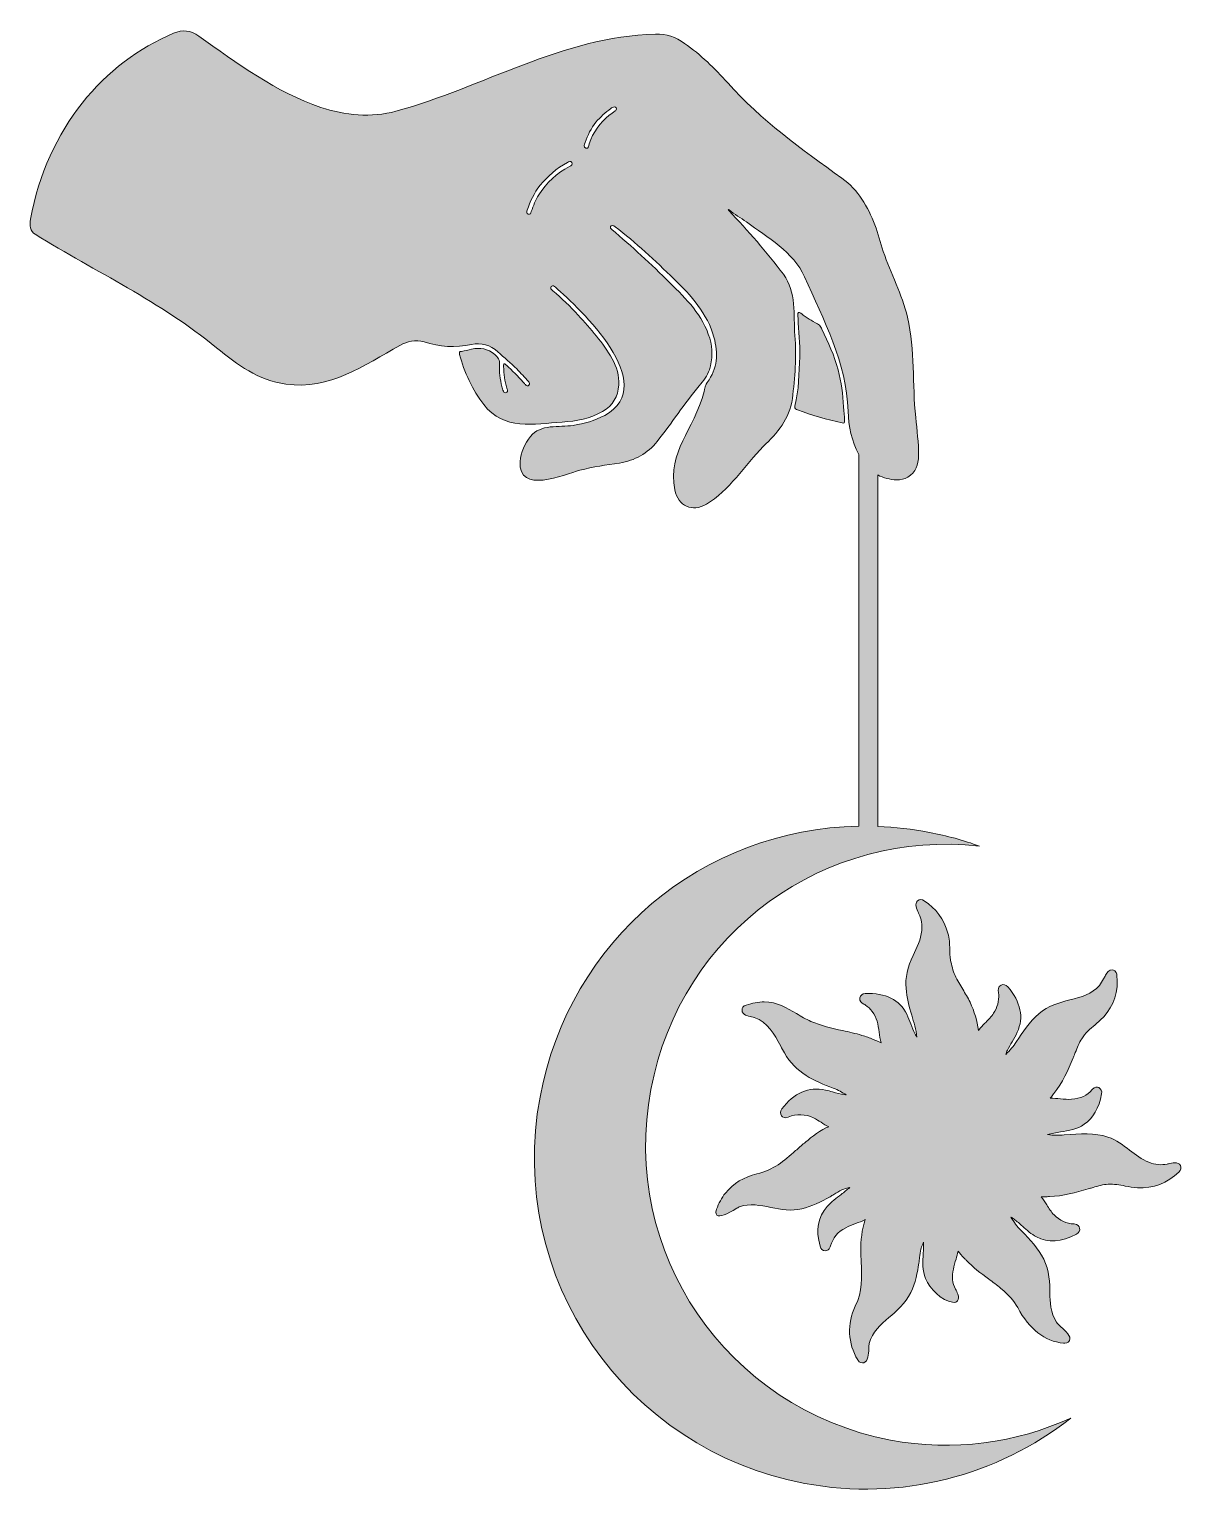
# Model space of a CAD drawing. Header units: inches. Extents: x 0.4 to 9.9, y -12 to 0.1.
import ezdxf

# ---------------------------------------------------------------- set-up
doc = ezdxf.new("R2010")
doc.units = ezdxf.units.IN
doc.header["$MEASUREMENT"] = 0
doc.layers.add('Layer 1', color=7, linetype='Continuous')

msp = doc.modelspace()

# ---------------------------------------------------------------- hatches: boundary and pattern name
at = {"layer": 'Layer 1', "true_color": 0xa16e58}
h = msp.add_hatch(color=35, dxfattribs=at)
h.dxf.hatch_style = 2
edge = h.paths.add_edge_path()
edge.add_spline(control_points=[(7.457, -11.491), (6.102, -11.228), (5.235, -9.943), (5.486, -8.606), (5.734, -7.292), (6.932, -6.463), (8.191, -6.603), (8.059, -6.555), (7.922, -6.517), (7.778, -6.49), (7.636, -6.462), (7.494, -6.446), (7.354, -6.441), (7.354, -6.441), (7.354, -3.548), (7.354, -3.548), (7.399, -3.573), (7.45, -3.587), (7.509, -3.588), (7.541, -3.589), (7.571, -3.583), (7.599, -3.567), (7.668, -3.527), (7.688, -3.462), (7.688, -3.389), (7.69, -3.284), (7.675, -3.18), (7.665, -3.075), (7.636, -2.799), (7.661, -2.524), (7.597, -2.251), (7.552, -2.059), (7.459, -1.893), (7.398, -1.708), (7.374, -1.636), (7.357, -1.562), (7.33, -1.491), (7.27, -1.341), (7.193, -1.203), (7.058, -1.106), (6.722, -0.865), (6.396, -0.631), (6.118, -0.322), (6.011, -0.202), (5.897, -0.09), (5.764, 0.003), (5.691, 0.054), (5.613, 0.083), (5.524, 0.08), (4.748, 0.056), (4.115, -0.356), (3.389, -0.555), (3.187, -0.61), (2.968, -0.589), (2.771, -0.523), (2.41, -0.403), (2.073, -0.155), (1.766, 0.064), (1.699, 0.112), (1.634, 0.118), (1.559, 0.087), (0.987, -0.153), (0.519, -0.697), (0.382, -1.443), (0.373, -1.491), (0.377, -1.542), (0.42, -1.568), (0.925, -1.879), (1.447, -2.121), (1.912, -2.501), (2.087, -2.643), (2.253, -2.769), (2.484, -2.801), (2.844, -2.851), (3.123, -2.646), (3.422, -2.482), (3.484, -2.449), (3.549, -2.432), (3.62, -2.454), (3.748, -2.494), (3.877, -2.503), (4.009, -2.475), (4.091, -2.457), (4.165, -2.477), (4.228, -2.535), (4.279, -2.582), (4.332, -2.628), (4.382, -2.676), (4.417, -2.71), (4.448, -2.746), (4.481, -2.782), (4.489, -2.79), (4.492, -2.8), (4.483, -2.809), (4.473, -2.819), (4.463, -2.814), (4.454, -2.805), (4.448, -2.799), (4.442, -2.792), (4.436, -2.785), (4.393, -2.736), (4.346, -2.689), (4.297, -2.646), (4.292, -2.641), (4.284, -2.633), (4.28, -2.634), (4.272, -2.637), (4.274, -2.648), (4.274, -2.656), (4.278, -2.716), (4.283, -2.777), (4.301, -2.835), (4.303, -2.84), (4.305, -2.844), (4.306, -2.849), (4.308, -2.859), (4.306, -2.868), (4.295, -2.871), (4.285, -2.874), (4.277, -2.87), (4.273, -2.86), (4.268, -2.847), (4.263, -2.834), (4.26, -2.82), (4.246, -2.761), (4.235, -2.7), (4.241, -2.64), (4.244, -2.601), (4.228, -2.58), (4.201, -2.557), (4.144, -2.51), (4.082, -2.496), (4.011, -2.514), (3.984, -2.521), (3.956, -2.527), (3.928, -2.531), (3.91, -2.533), (3.908, -2.54), (3.912, -2.556), (3.948, -2.7), (4.021, -2.851), (4.111, -2.969), (4.276, -3.183), (4.524, -3.129), (4.757, -3.113), (4.873, -3.105), (4.986, -3.085), (5.088, -3.026), (5.174, -2.977), (5.217, -2.902), (5.222, -2.806), (5.225, -2.731), (5.206, -2.659), (5.168, -2.593), (5.092, -2.46), (4.992, -2.345), (4.889, -2.233), (4.824, -2.161), (4.751, -2.096), (4.679, -2.032), (4.668, -2.023), (4.654, -2.011), (4.667, -1.996), (4.679, -1.983), (4.691, -1.995), (4.701, -2.004), (4.9, -2.178), (5.569, -2.803), (5.106, -3.058), (5.025, -3.102), (4.938, -3.126), (4.848, -3.14), (4.73, -3.158), (4.578, -3.127), (4.495, -3.232), (4.451, -3.288), (4.414, -3.366), (4.41, -3.438), (4.393, -3.711), (4.773, -3.546), (4.902, -3.51), (5.011, -3.479), (5.119, -3.468), (5.229, -3.45), (5.354, -3.429), (5.458, -3.373), (5.539, -3.272), (5.658, -3.123), (5.76, -2.96), (5.884, -2.814), (5.917, -2.775), (5.952, -2.733), (5.968, -2.682), (5.995, -2.596), (5.996, -2.509), (5.97, -2.423), (5.915, -2.235), (5.777, -2.1), (5.642, -1.966), (5.488, -1.814), (5.329, -1.668), (5.165, -1.528), (5.158, -1.521), (5.15, -1.513), (5.153, -1.504), (5.158, -1.49), (5.179, -1.496), (5.191, -1.505), (5.364, -1.635), (5.52, -1.785), (5.676, -1.935), (5.816, -2.069), (5.953, -2.224), (6.005, -2.415), (6.04, -2.546), (6.036, -2.674), (5.949, -2.787), (5.938, -2.801), (5.928, -2.845), (5.924, -2.861), (5.84, -3.187), (5.62, -3.352), (5.684, -3.671), (5.71, -3.805), (5.826, -3.857), (5.943, -3.789), (6.131, -3.681), (6.257, -3.466), (6.411, -3.315), (6.528, -3.2), (6.626, -3.091), (6.65, -2.92), (6.673, -2.747), (6.685, -2.574), (6.671, -2.4), (6.657, -2.23), (6.687, -2.043), (6.576, -1.897), (6.44, -1.716), (6.284, -1.536), (6.127, -1.373), (6.125, -1.37), (6.123, -1.367), (6.121, -1.363), (6.124, -1.365), (6.128, -1.365), (6.13, -1.367), (6.174, -1.405), (6.225, -1.432), (6.272, -1.466), (6.444, -1.594), (6.659, -1.711), (6.75, -1.917), (6.907, -2.273), (7.098, -2.624), (7.109, -3.024), (7.112, -3.15), (7.138, -3.268), (7.197, -3.379), (7.197, -3.379), (7.197, -6.439), (7.197, -6.439), (5.914, -6.46), (4.816, -7.374), (4.574, -8.668), (4.296, -10.156), (5.277, -11.571), (6.753, -11.847), (7.547, -11.997), (8.338, -11.783), (8.94, -11.31), (8.492, -11.514), (7.979, -11.588), (7.457, -11.491)], knot_values=[0, 0, 0, 0, 1, 1, 1, 2, 2, 2, 3, 3, 3, 4, 4, 4, 5, 5, 5, 6, 6, 6, 7, 7, 7, 8, 8, 8, 9, 9, 9, 10, 10, 10, 11, 11, 11, 12, 12, 12, 13, 13, 13, 14, 14, 14, 15, 15, 15, 16, 16, 16, 17, 17, 17, 18, 18, 18, 19, 19, 19, 20, 20, 20, 21, 21, 21, 22, 22, 22, 23, 23, 23, 24, 24, 24, 25, 25, 25, 26, 26, 26, 27, 27, 27, 28, 28, 28, 29, 29, 29, 30, 30, 30, 31, 31, 31, 32, 32, 32, 33, 33, 33, 34, 34, 34, 35, 35, 35, 36, 36, 36, 37, 37, 37, 38, 38, 38, 39, 39, 39, 40, 40, 40, 41, 41, 41, 42, 42, 42, 43, 43, 43, 44, 44, 44, 45, 45, 45, 46, 46, 46, 47, 47, 47, 48, 48, 48, 49, 49, 49, 50, 50, 50, 51, 51, 51, 52, 52, 52, 53, 53, 53, 54, 54, 54, 55, 55, 55, 56, 56, 56, 57, 57, 57, 58, 58, 58, 59, 59, 59, 60, 60, 60, 61, 61, 61, 62, 62, 62, 63, 63, 63, 64, 64, 64, 65, 65, 65, 66, 66, 66, 67, 67, 67, 68, 68, 68, 69, 69, 69, 70, 70, 70, 71, 71, 71, 72, 72, 72, 73, 73, 73, 74, 74, 74, 75, 75, 75, 76, 76, 76, 77, 77, 77, 78, 78, 78, 79, 79, 79, 80, 80, 80, 81, 81, 81, 82, 82, 82, 83, 83, 83, 84, 84, 84, 85, 85, 85, 86, 86, 86, 87, 87, 87, 88, 88, 88, 89, 89, 89, 90, 90, 90, 91, 91, 91, 91], degree=3, periodic=1)
edge = h.paths.add_edge_path()
edge.add_spline(control_points=[(4.817, -1.009), (4.712, -1.064), (4.629, -1.143), (4.564, -1.243), (4.537, -1.285), (4.52, -1.333), (4.502, -1.38), (4.498, -1.393), (4.495, -1.408), (4.477, -1.402), (4.46, -1.396), (4.464, -1.381), (4.469, -1.369), (4.493, -1.298), (4.524, -1.23), (4.575, -1.163), (4.638, -1.095), (4.707, -1.022), (4.8, -0.977), (4.812, -0.971), (4.825, -0.961), (4.835, -0.977), (4.845, -0.995), (4.83, -1.002), (4.817, -1.009)], knot_values=[0, 0, 0, 0, 1, 1, 1, 2, 2, 2, 3, 3, 3, 4, 4, 4, 5, 5, 5, 6, 6, 6, 7, 7, 7, 8, 8, 8, 8], degree=3, periodic=1)
edge = h.paths.add_edge_path()
edge.add_spline(control_points=[(5.191, -0.553), (5.175, -0.565), (5.159, -0.576), (5.144, -0.587), (5.066, -0.65), (5.01, -0.728), (4.979, -0.824), (4.975, -0.838), (4.976, -0.866), (4.951, -0.858), (4.927, -0.85), (4.941, -0.828), (4.946, -0.813), (4.963, -0.751), (4.997, -0.697), (5.034, -0.645), (5.071, -0.604), (5.11, -0.565), (5.156, -0.533), (5.161, -0.53), (5.166, -0.526), (5.171, -0.524), (5.182, -0.518), (5.193, -0.515), (5.2, -0.528), (5.207, -0.539), (5.199, -0.547), (5.191, -0.553)], knot_values=[0, 0, 0, 0, 1, 1, 1, 2, 2, 2, 3, 3, 3, 4, 4, 4, 5, 5, 5, 6, 6, 6, 7, 7, 7, 8, 8, 8, 9, 9, 9, 9], degree=3, periodic=1)
h = msp.add_hatch(color=35, dxfattribs=at)
h.dxf.hatch_style = 2
edge = h.paths.add_edge_path()
edge.add_spline(control_points=[(6.671, -2.981), (6.666, -3.004), (6.679, -3.008), (6.693, -3.013), (6.812, -3.057), (6.934, -3.093), (7.059, -3.12), (7.078, -3.125), (7.081, -3.118), (7.08, -3.101), (7.077, -3.064), (7.075, -3.026), (7.072, -2.989), (7.065, -2.886), (7.054, -2.784), (7.027, -2.684), (6.996, -2.567), (6.945, -2.458), (6.894, -2.349), (6.889, -2.337), (6.882, -2.324), (6.874, -2.316), (6.827, -2.288), (6.783, -2.263), (6.74, -2.233), (6.727, -2.224), (6.711, -2.206), (6.701, -2.212), (6.689, -2.219), (6.696, -2.242), (6.697, -2.258), (6.7, -2.364), (6.717, -2.469), (6.712, -2.575), (6.704, -2.711), (6.705, -2.848), (6.671, -2.981)], knot_values=[0, 0, 0, 0, 1, 1, 1, 2, 2, 2, 3, 3, 3, 4, 4, 4, 5, 5, 5, 6, 6, 6, 7, 7, 7, 8, 8, 8, 9, 9, 9, 10, 10, 10, 11, 11, 11, 12, 12, 12, 12], degree=3, periodic=1)
h = msp.add_hatch(color=35, dxfattribs=at)
h.dxf.hatch_style = 2
edge = h.paths.add_edge_path()
edge.add_spline(control_points=[(9.843, -9.231), (9.825, -9.198), (9.774, -9.209), (9.744, -9.217), (9.741, -9.217), (9.737, -9.218), (9.734, -9.219), (9.685, -9.229), (9.634, -9.225), (9.583, -9.205), (9.525, -9.182), (9.474, -9.143), (9.425, -9.105), (9.371, -9.063), (9.315, -9.02), (9.247, -8.997), (9.136, -8.961), (9.018, -8.968), (8.887, -8.98), (8.842, -8.984), (8.796, -8.983), (8.75, -8.976), (8.784, -8.967), (8.82, -8.961), (8.855, -8.955), (8.923, -8.944), (8.994, -8.933), (9.052, -8.892), (9.125, -8.842), (9.173, -8.758), (9.195, -8.642), (9.199, -8.619), (9.19, -8.6), (9.172, -8.59), (9.158, -8.584), (9.138, -8.581), (9.118, -8.605), (9.118, -8.605), (9.116, -8.607), (9.116, -8.607), (9.078, -8.654), (9.02, -8.681), (8.948, -8.686), (8.918, -8.688), (8.887, -8.685), (8.856, -8.682), (8.828, -8.679), (8.8, -8.677), (8.771, -8.678), (8.777, -8.671), (8.784, -8.661), (8.794, -8.649), (8.797, -8.644), (8.8, -8.64), (8.801, -8.638), (8.874, -8.551), (8.918, -8.446), (8.961, -8.344), (8.961, -8.344), (8.962, -8.34), (8.962, -8.34), (8.968, -8.327), (8.973, -8.314), (8.978, -8.301), (8.994, -8.262), (9.01, -8.222), (9.031, -8.188), (9.06, -8.142), (9.101, -8.107), (9.141, -8.073), (9.165, -8.052), (9.19, -8.031), (9.212, -8.007), (9.294, -7.92), (9.335, -7.793), (9.321, -7.665), (9.32, -7.656), (9.316, -7.628), (9.286, -7.622), (9.257, -7.616), (9.238, -7.646), (9.227, -7.665), (9.221, -7.675), (9.216, -7.685), (9.21, -7.695), (9.2, -7.714), (9.19, -7.732), (9.176, -7.749), (9.115, -7.82), (9.03, -7.845), (8.933, -7.868), (8.845, -7.89), (8.753, -7.918), (8.679, -7.982), (8.601, -8.049), (8.544, -8.136), (8.494, -8.212), (8.469, -8.25), (8.439, -8.285), (8.406, -8.317), (8.409, -8.305), (8.415, -8.294), (8.42, -8.282), (8.431, -8.258), (8.445, -8.235), (8.458, -8.213), (8.473, -8.188), (8.488, -8.162), (8.5, -8.134), (8.557, -8.013), (8.53, -7.887), (8.422, -7.76), (8.407, -7.743), (8.386, -7.738), (8.367, -7.747), (8.339, -7.76), (8.343, -7.787), (8.346, -7.808), (8.347, -7.812), (8.347, -7.817), (8.348, -7.822), (8.351, -7.877), (8.337, -7.931), (8.306, -7.978), (8.288, -8.006), (8.264, -8.03), (8.241, -8.053), (8.221, -8.074), (8.2, -8.095), (8.182, -8.119), (8.171, -8.042), (8.148, -7.964), (8.112, -7.887), (8.095, -7.851), (8.073, -7.815), (8.052, -7.781), (8.03, -7.745), (8.007, -7.707), (7.989, -7.667), (7.972, -7.627), (7.959, -7.583), (7.952, -7.54), (7.947, -7.51), (7.946, -7.479), (7.945, -7.449), (7.944, -7.407), (7.943, -7.362), (7.93, -7.318), (7.897, -7.205), (7.83, -7.113), (7.736, -7.054), (7.715, -7.04), (7.697, -7.04), (7.681, -7.053), (7.653, -7.077), (7.674, -7.123), (7.687, -7.151), (7.689, -7.154), (7.69, -7.157), (7.691, -7.159), (7.712, -7.205), (7.72, -7.25), (7.715, -7.297), (7.708, -7.37), (7.675, -7.441), (7.644, -7.502), (7.597, -7.596), (7.577, -7.69), (7.586, -7.773), (7.594, -7.848), (7.609, -7.923), (7.632, -7.995), (7.65, -8.052), (7.669, -8.111), (7.675, -8.176), (7.67, -8.168), (7.665, -8.159), (7.661, -8.15), (7.646, -8.123), (7.635, -8.094), (7.625, -8.066), (7.615, -8.042), (7.605, -8.014), (7.592, -7.987), (7.532, -7.867), (7.417, -7.81), (7.25, -7.816), (7.227, -7.817), (7.21, -7.83), (7.206, -7.85), (7.198, -7.88), (7.222, -7.894), (7.239, -7.904), (7.243, -7.906), (7.248, -7.908), (7.251, -7.911), (7.272, -7.925), (7.291, -7.943), (7.307, -7.963), (7.347, -8.013), (7.355, -8.072), (7.364, -8.134), (7.368, -8.162), (7.372, -8.192), (7.38, -8.221), (7.366, -8.213), (7.349, -8.206), (7.33, -8.199), (7.325, -8.197), (7.32, -8.195), (7.316, -8.193), (7.287, -8.181), (7.257, -8.17), (7.222, -8.16), (7.17, -8.144), (7.116, -8.132), (7.064, -8.121), (6.976, -8.101), (6.886, -8.081), (6.803, -8.045), (6.762, -8.027), (6.723, -8.004), (6.685, -7.981), (6.606, -7.934), (6.524, -7.885), (6.419, -7.885), (6.37, -7.885), (6.32, -7.894), (6.27, -7.911), (6.247, -7.919), (6.235, -7.933), (6.236, -7.954), (6.237, -7.992), (6.282, -8.001), (6.315, -8.008), (6.324, -8.01), (6.332, -8.011), (6.337, -8.013), (6.448, -8.05), (6.502, -8.151), (6.554, -8.248), (6.564, -8.268), (6.574, -8.287), (6.585, -8.305), (6.677, -8.468), (6.834, -8.538), (6.987, -8.595), (7.026, -8.609), (7.06, -8.629), (7.094, -8.65), (7.092, -8.65), (7.09, -8.649), (7.088, -8.649), (7.088, -8.649), (7.078, -8.648), (7.078, -8.648), (7.045, -8.643), (7.012, -8.634), (6.981, -8.626), (6.962, -8.62), (6.943, -8.615), (6.923, -8.61), (6.785, -8.58), (6.661, -8.633), (6.563, -8.766), (6.55, -8.784), (6.549, -8.806), (6.562, -8.822), (6.571, -8.834), (6.588, -8.846), (6.617, -8.833), (6.684, -8.804), (6.758, -8.807), (6.825, -8.84), (6.846, -8.85), (6.866, -8.863), (6.886, -8.875), (6.907, -8.889), (6.928, -8.902), (6.95, -8.913), (6.887, -8.931), (6.805, -9), (6.761, -9.037), (6.761, -9.037), (6.749, -9.046), (6.749, -9.046), (6.724, -9.067), (6.7, -9.088), (6.677, -9.109), (6.582, -9.192), (6.493, -9.27), (6.359, -9.301), (6.253, -9.324), (6.163, -9.379), (6.099, -9.459), (6.068, -9.498), (6.044, -9.542), (6.027, -9.591), (6.023, -9.6), (6.014, -9.627), (6.03, -9.64), (6.053, -9.659), (6.11, -9.632), (6.193, -9.583), (6.203, -9.577), (6.213, -9.571), (6.215, -9.57), (6.3, -9.542), (6.385, -9.559), (6.474, -9.576), (6.557, -9.593), (6.643, -9.609), (6.728, -9.587), (6.809, -9.565), (6.887, -9.532), (6.961, -9.488), (6.971, -9.482), (6.981, -9.476), (6.991, -9.47), (7.013, -9.456), (7.034, -9.442), (7.057, -9.432), (7.066, -9.427), (7.082, -9.423), (7.099, -9.418), (7.106, -9.416), (7.114, -9.414), (7.122, -9.412), (7.1, -9.432), (7.076, -9.45), (7.052, -9.469), (7.012, -9.499), (6.971, -9.531), (6.937, -9.569), (6.861, -9.654), (6.841, -9.76), (6.878, -9.896), (6.884, -9.918), (6.9, -9.932), (6.922, -9.932), (6.936, -9.932), (6.954, -9.926), (6.962, -9.9), (6.962, -9.9), (6.964, -9.893), (6.964, -9.893), (6.982, -9.829), (7.024, -9.778), (7.089, -9.743), (7.115, -9.729), (7.143, -9.718), (7.171, -9.708), (7.197, -9.699), (7.224, -9.689), (7.249, -9.676), (7.223, -9.758), (7.211, -9.846), (7.213, -9.937), (7.214, -9.966), (7.215, -9.995), (7.216, -10.023), (7.223, -10.153), (7.228, -10.265), (7.168, -10.389), (7.098, -10.532), (7.106, -10.697), (7.188, -10.83), (7.193, -10.837), (7.204, -10.856), (7.227, -10.856), (7.231, -10.856), (7.234, -10.855), (7.238, -10.854), (7.275, -10.844), (7.277, -10.785), (7.279, -10.737), (7.28, -10.72), (7.28, -10.704), (7.283, -10.695), (7.306, -10.603), (7.377, -10.537), (7.444, -10.483), (7.505, -10.434), (7.581, -10.366), (7.625, -10.276), (7.663, -10.197), (7.68, -10.11), (7.691, -10.035), (7.694, -10.019), (7.696, -10.004), (7.697, -9.988), (7.7, -9.965), (7.703, -9.942), (7.707, -9.92), (7.709, -9.909), (7.716, -9.894), (7.723, -9.878), (7.726, -9.873), (7.728, -9.867), (7.73, -9.862), (7.731, -9.892), (7.729, -9.922), (7.727, -9.952), (7.723, -10.023), (7.719, -10.095), (7.746, -10.162), (7.779, -10.244), (7.879, -10.344), (7.969, -10.357), (7.991, -10.361), (8.003, -10.353), (8.009, -10.345), (8.019, -10.333), (8.02, -10.312), (8.012, -10.289), (8.006, -10.274), (7.999, -10.261), (7.993, -10.248), (7.98, -10.223), (7.969, -10.2), (7.967, -10.169), (7.965, -10.113), (7.981, -10.056), (7.997, -10.002), (8.003, -9.98), (8.009, -9.959), (8.014, -9.937), (8.026, -9.954), (8.044, -9.974), (8.064, -9.993), (8.071, -10), (8.076, -10.005), (8.08, -10.009), (8.135, -10.07), (8.201, -10.118), (8.265, -10.165), (8.299, -10.189), (8.334, -10.215), (8.366, -10.242), (8.43, -10.295), (8.473, -10.344), (8.504, -10.401), (8.603, -10.582), (8.723, -10.675), (8.882, -10.694), (8.884, -10.694), (8.888, -10.694), (8.892, -10.694), (8.915, -10.694), (8.926, -10.681), (8.931, -10.67), (8.946, -10.637), (8.9, -10.595), (8.86, -10.558), (8.844, -10.543), (8.829, -10.529), (8.823, -10.52), (8.774, -10.444), (8.769, -10.349), (8.769, -10.284), (8.77, -10.201), (8.764, -10.094), (8.718, -10.002), (8.674, -9.914), (8.604, -9.841), (8.536, -9.77), (8.536, -9.77), (8.532, -9.766), (8.532, -9.766), (8.5, -9.733), (8.472, -9.696), (8.448, -9.655), (8.457, -9.661), (8.465, -9.667), (8.474, -9.673), (8.498, -9.691), (8.522, -9.711), (8.544, -9.731), (8.58, -9.763), (8.616, -9.796), (8.659, -9.819), (8.752, -9.869), (8.866, -9.861), (8.988, -9.796), (9.009, -9.785), (9.018, -9.766), (9.014, -9.746), (9.011, -9.731), (9, -9.714), (8.969, -9.712), (8.969, -9.712), (8.967, -9.712), (8.967, -9.712), (8.907, -9.71), (8.849, -9.684), (8.803, -9.637), (8.779, -9.613), (8.761, -9.584), (8.743, -9.555), (8.729, -9.534), (8.715, -9.511), (8.698, -9.49), (8.713, -9.491), (8.73, -9.489), (8.746, -9.488), (8.754, -9.487), (8.761, -9.486), (8.767, -9.486), (8.876, -9.484), (8.982, -9.453), (9.084, -9.424), (9.084, -9.424), (9.095, -9.42), (9.095, -9.42), (9.105, -9.418), (9.115, -9.415), (9.125, -9.412), (9.165, -9.399), (9.207, -9.387), (9.249, -9.385), (9.296, -9.383), (9.343, -9.391), (9.388, -9.4), (9.421, -9.406), (9.456, -9.412), (9.49, -9.414), (9.615, -9.422), (9.739, -9.375), (9.83, -9.285), (9.848, -9.268), (9.852, -9.249), (9.843, -9.231)], knot_values=[0, 0, 0, 0, 1, 1, 1, 2, 2, 2, 3, 3, 3, 4, 4, 4, 5, 5, 5, 6, 6, 6, 7, 7, 7, 8, 8, 8, 9, 9, 9, 10, 10, 10, 11, 11, 11, 12, 12, 12, 13, 13, 13, 14, 14, 14, 15, 15, 15, 16, 16, 16, 17, 17, 17, 18, 18, 18, 19, 19, 19, 20, 20, 20, 21, 21, 21, 22, 22, 22, 23, 23, 23, 24, 24, 24, 25, 25, 25, 26, 26, 26, 27, 27, 27, 28, 28, 28, 29, 29, 29, 30, 30, 30, 31, 31, 31, 32, 32, 32, 33, 33, 33, 34, 34, 34, 35, 35, 35, 36, 36, 36, 37, 37, 37, 38, 38, 38, 39, 39, 39, 40, 40, 40, 41, 41, 41, 42, 42, 42, 43, 43, 43, 44, 44, 44, 45, 45, 45, 46, 46, 46, 47, 47, 47, 48, 48, 48, 49, 49, 49, 50, 50, 50, 51, 51, 51, 52, 52, 52, 53, 53, 53, 54, 54, 54, 55, 55, 55, 56, 56, 56, 57, 57, 57, 58, 58, 58, 59, 59, 59, 60, 60, 60, 61, 61, 61, 62, 62, 62, 63, 63, 63, 64, 64, 64, 65, 65, 65, 66, 66, 66, 67, 67, 67, 68, 68, 68, 69, 69, 69, 70, 70, 70, 71, 71, 71, 72, 72, 72, 73, 73, 73, 74, 74, 74, 75, 75, 75, 76, 76, 76, 77, 77, 77, 78, 78, 78, 79, 79, 79, 80, 80, 80, 81, 81, 81, 82, 82, 82, 83, 83, 83, 84, 84, 84, 85, 85, 85, 86, 86, 86, 87, 87, 87, 88, 88, 88, 89, 89, 89, 90, 90, 90, 91, 91, 91, 92, 92, 92, 93, 93, 93, 94, 94, 94, 95, 95, 95, 96, 96, 96, 97, 97, 97, 98, 98, 98, 99, 99, 99, 100, 100, 100, 101, 101, 101, 102, 102, 102, 103, 103, 103, 104, 104, 104, 105, 105, 105, 106, 106, 106, 107, 107, 107, 108, 108, 108, 109, 109, 109, 110, 110, 110, 111, 111, 111, 112, 112, 112, 113, 113, 113, 114, 114, 114, 115, 115, 115, 116, 116, 116, 117, 117, 117, 118, 118, 118, 119, 119, 119, 120, 120, 120, 121, 121, 121, 122, 122, 122, 123, 123, 123, 124, 124, 124, 125, 125, 125, 126, 126, 126, 127, 127, 127, 128, 128, 128, 129, 129, 129, 130, 130, 130, 131, 131, 131, 132, 132, 132, 133, 133, 133, 134, 134, 134, 135, 135, 135, 136, 136, 136, 137, 137, 137, 138, 138, 138, 139, 139, 139, 140, 140, 140, 141, 141, 141, 142, 142, 142, 143, 143, 143, 144, 144, 144, 145, 145, 145, 146, 146, 146, 147, 147, 147, 148, 148, 148, 149, 149, 149, 150, 150, 150, 151, 151, 151, 152, 152, 152, 153, 153, 153, 154, 154, 154, 155, 155, 155, 156, 156, 156, 157, 157, 157, 158, 158, 158, 159, 159, 159, 160, 160, 160, 161, 161, 161, 162, 162, 162, 163, 163, 163, 164, 164, 164, 165, 165, 165, 166, 166, 166, 167, 167, 167, 168, 168, 168, 169, 169, 169, 170, 170, 170, 171, 171, 171, 172, 172, 172, 173, 173, 173, 174, 174, 174, 175, 175, 175, 176, 176, 176, 177, 177, 177, 177], degree=3, periodic=1)

# ---------------------------------------------------------------- linework, layer by layer
at = {"layer": 'Layer 1', "lineweight": 0}
for points, knots in [([(7.457, -11.491), (6.102, -11.228), (5.235, -9.943), (5.486, -8.606), (5.734, -7.292), (6.932, -6.463), (8.191, -6.603), (8.059, -6.555), (7.922, -6.517), (7.778, -6.49), (7.636, -6.462), (7.494, -6.446), (7.354, -6.441), (7.354, -6.441), (7.354, -3.548), (7.354, -3.548), (7.399, -3.573), (7.45, -3.587), (7.509, -3.588), (7.541, -3.589), (7.571, -3.583), (7.599, -3.567), (7.668, -3.527), (7.688, -3.462), (7.688, -3.389), (7.69, -3.284), (7.675, -3.18), (7.665, -3.075), (7.636, -2.799), (7.661, -2.524), (7.597, -2.251), (7.552, -2.059), (7.459, -1.893), (7.398, -1.708), (7.374, -1.636), (7.357, -1.562), (7.33, -1.491), (7.27, -1.341), (7.193, -1.203), (7.058, -1.106), (6.722, -0.865), (6.396, -0.631), (6.118, -0.322), (6.011, -0.202), (5.897, -0.09), (5.764, 0.003), (5.691, 0.054), (5.613, 0.083), (5.524, 0.08), (4.748, 0.056), (4.115, -0.356), (3.389, -0.555), (3.187, -0.61), (2.968, -0.589), (2.771, -0.523), (2.41, -0.403), (2.073, -0.155), (1.766, 0.064), (1.699, 0.112), (1.634, 0.118), (1.559, 0.087), (0.987, -0.153), (0.519, -0.697), (0.382, -1.443), (0.373, -1.491), (0.377, -1.542), (0.42, -1.568), (0.925, -1.879), (1.447, -2.121), (1.912, -2.501), (2.087, -2.643), (2.253, -2.769), (2.484, -2.801), (2.844, -2.851), (3.123, -2.646), (3.422, -2.482), (3.484, -2.449), (3.549, -2.432), (3.62, -2.454), (3.748, -2.494), (3.877, -2.503), (4.009, -2.475), (4.091, -2.457), (4.165, -2.477), (4.228, -2.535), (4.279, -2.582), (4.332, -2.628), (4.382, -2.676), (4.417, -2.71), (4.448, -2.746), (4.481, -2.782), (4.489, -2.79), (4.492, -2.8), (4.483, -2.809), (4.473, -2.819), (4.463, -2.814), (4.454, -2.805), (4.448, -2.799), (4.442, -2.792), (4.436, -2.785), (4.393, -2.736), (4.346, -2.689), (4.297, -2.646), (4.292, -2.641), (4.284, -2.633), (4.28, -2.634), (4.272, -2.637), (4.274, -2.648), (4.274, -2.656), (4.278, -2.716), (4.283, -2.777), (4.301, -2.835), (4.303, -2.84), (4.305, -2.844), (4.306, -2.849), (4.308, -2.859), (4.306, -2.868), (4.295, -2.871), (4.285, -2.874), (4.277, -2.87), (4.273, -2.86), (4.268, -2.847), (4.263, -2.834), (4.26, -2.82), (4.246, -2.761), (4.235, -2.7), (4.241, -2.64), (4.244, -2.601), (4.228, -2.58), (4.201, -2.557), (4.144, -2.51), (4.082, -2.496), (4.011, -2.514), (3.984, -2.521), (3.956, -2.527), (3.928, -2.531), (3.91, -2.533), (3.908, -2.54), (3.912, -2.556), (3.948, -2.7), (4.021, -2.851), (4.111, -2.969), (4.276, -3.183), (4.524, -3.129), (4.757, -3.113), (4.873, -3.105), (4.986, -3.085), (5.088, -3.026), (5.174, -2.977), (5.217, -2.902), (5.222, -2.806), (5.225, -2.731), (5.206, -2.659), (5.168, -2.593), (5.092, -2.46), (4.992, -2.345), (4.889, -2.233), (4.824, -2.161), (4.751, -2.096), (4.679, -2.032), (4.668, -2.023), (4.654, -2.011), (4.667, -1.996), (4.679, -1.983), (4.691, -1.995), (4.701, -2.004), (4.9, -2.178), (5.569, -2.803), (5.106, -3.058), (5.025, -3.102), (4.938, -3.126), (4.848, -3.14), (4.73, -3.158), (4.578, -3.127), (4.495, -3.232), (4.451, -3.288), (4.414, -3.366), (4.41, -3.438), (4.393, -3.711), (4.773, -3.546), (4.902, -3.51), (5.011, -3.479), (5.119, -3.468), (5.229, -3.45), (5.354, -3.429), (5.458, -3.373), (5.539, -3.272), (5.658, -3.123), (5.76, -2.96), (5.884, -2.814), (5.917, -2.775), (5.952, -2.733), (5.968, -2.682), (5.995, -2.596), (5.996, -2.509), (5.97, -2.423), (5.915, -2.235), (5.777, -2.1), (5.642, -1.966), (5.488, -1.814), (5.329, -1.668), (5.165, -1.528), (5.158, -1.521), (5.15, -1.513), (5.153, -1.504), (5.158, -1.49), (5.179, -1.496), (5.191, -1.505), (5.364, -1.635), (5.52, -1.785), (5.676, -1.935), (5.816, -2.069), (5.953, -2.224), (6.005, -2.415), (6.04, -2.546), (6.036, -2.674), (5.949, -2.787), (5.938, -2.801), (5.928, -2.845), (5.924, -2.861), (5.84, -3.187), (5.62, -3.352), (5.684, -3.671), (5.71, -3.805), (5.826, -3.857), (5.943, -3.789), (6.131, -3.681), (6.257, -3.466), (6.411, -3.315), (6.528, -3.2), (6.626, -3.091), (6.65, -2.92), (6.673, -2.747), (6.685, -2.574), (6.671, -2.4), (6.657, -2.23), (6.687, -2.043), (6.576, -1.897), (6.44, -1.716), (6.284, -1.536), (6.127, -1.373), (6.125, -1.37), (6.123, -1.367), (6.121, -1.363), (6.124, -1.365), (6.128, -1.365), (6.13, -1.367), (6.174, -1.405), (6.225, -1.432), (6.272, -1.466), (6.444, -1.594), (6.659, -1.711), (6.75, -1.917), (6.907, -2.273), (7.098, -2.624), (7.109, -3.024), (7.112, -3.15), (7.138, -3.268), (7.197, -3.379), (7.197, -3.379), (7.197, -6.439), (7.197, -6.439), (5.914, -6.46), (4.816, -7.374), (4.574, -8.668), (4.296, -10.156), (5.277, -11.571), (6.753, -11.847), (7.547, -11.997), (8.338, -11.783), (8.94, -11.31), (8.492, -11.514), (7.979, -11.588), (7.457, -11.491)], [0, 0, 0, 0, 1, 1, 1, 2, 2, 2, 3, 3, 3, 4, 4, 4, 5, 5, 5, 6, 6, 6, 7, 7, 7, 8, 8, 8, 9, 9, 9, 10, 10, 10, 11, 11, 11, 12, 12, 12, 13, 13, 13, 14, 14, 14, 15, 15, 15, 16, 16, 16, 17, 17, 17, 18, 18, 18, 19, 19, 19, 20, 20, 20, 21, 21, 21, 22, 22, 22, 23, 23, 23, 24, 24, 24, 25, 25, 25, 26, 26, 26, 27, 27, 27, 28, 28, 28, 29, 29, 29, 30, 30, 30, 31, 31, 31, 32, 32, 32, 33, 33, 33, 34, 34, 34, 35, 35, 35, 36, 36, 36, 37, 37, 37, 38, 38, 38, 39, 39, 39, 40, 40, 40, 41, 41, 41, 42, 42, 42, 43, 43, 43, 44, 44, 44, 45, 45, 45, 46, 46, 46, 47, 47, 47, 48, 48, 48, 49, 49, 49, 50, 50, 50, 51, 51, 51, 52, 52, 52, 53, 53, 53, 54, 54, 54, 55, 55, 55, 56, 56, 56, 57, 57, 57, 58, 58, 58, 59, 59, 59, 60, 60, 60, 61, 61, 61, 62, 62, 62, 63, 63, 63, 64, 64, 64, 65, 65, 65, 66, 66, 66, 67, 67, 67, 68, 68, 68, 69, 69, 69, 70, 70, 70, 71, 71, 71, 72, 72, 72, 73, 73, 73, 74, 74, 74, 75, 75, 75, 76, 76, 76, 77, 77, 77, 78, 78, 78, 79, 79, 79, 80, 80, 80, 81, 81, 81, 82, 82, 82, 83, 83, 83, 84, 84, 84, 85, 85, 85, 86, 86, 86, 87, 87, 87, 88, 88, 88, 89, 89, 89, 90, 90, 90, 91, 91, 91, 91]), ([(5.191, -0.553), (5.175, -0.565), (5.159, -0.576), (5.144, -0.587), (5.066, -0.65), (5.01, -0.728), (4.979, -0.824), (4.975, -0.838), (4.976, -0.866), (4.951, -0.858), (4.927, -0.85), (4.941, -0.828), (4.946, -0.813), (4.963, -0.751), (4.997, -0.697), (5.034, -0.645), (5.071, -0.604), (5.11, -0.565), (5.156, -0.533), (5.161, -0.53), (5.166, -0.526), (5.171, -0.524), (5.182, -0.518), (5.193, -0.515), (5.2, -0.528), (5.207, -0.539), (5.199, -0.547), (5.191, -0.553)], [0, 0, 0, 0, 1, 1, 1, 2, 2, 2, 3, 3, 3, 4, 4, 4, 5, 5, 5, 6, 6, 6, 7, 7, 7, 8, 8, 8, 9, 9, 9, 9]), ([(4.817, -1.009), (4.712, -1.064), (4.629, -1.143), (4.564, -1.243), (4.537, -1.285), (4.52, -1.333), (4.502, -1.38), (4.498, -1.393), (4.495, -1.408), (4.477, -1.402), (4.46, -1.396), (4.464, -1.381), (4.469, -1.369), (4.493, -1.298), (4.524, -1.23), (4.575, -1.163), (4.638, -1.095), (4.707, -1.022), (4.8, -0.977), (4.812, -0.971), (4.825, -0.961), (4.835, -0.977), (4.845, -0.995), (4.83, -1.002), (4.817, -1.009)], [0, 0, 0, 0, 1, 1, 1, 2, 2, 2, 3, 3, 3, 4, 4, 4, 5, 5, 5, 6, 6, 6, 7, 7, 7, 8, 8, 8, 8]), ([(6.671, -2.981), (6.666, -3.004), (6.679, -3.008), (6.693, -3.013), (6.812, -3.057), (6.934, -3.093), (7.059, -3.12), (7.078, -3.125), (7.081, -3.118), (7.08, -3.101), (7.077, -3.064), (7.075, -3.026), (7.072, -2.989), (7.065, -2.886), (7.054, -2.784), (7.027, -2.684), (6.996, -2.567), (6.945, -2.458), (6.894, -2.349), (6.889, -2.337), (6.882, -2.324), (6.874, -2.316), (6.827, -2.288), (6.783, -2.263), (6.74, -2.233), (6.727, -2.224), (6.711, -2.206), (6.701, -2.212), (6.689, -2.219), (6.696, -2.242), (6.697, -2.258), (6.7, -2.364), (6.717, -2.469), (6.712, -2.575), (6.704, -2.711), (6.705, -2.848), (6.671, -2.981)], [0, 0, 0, 0, 1, 1, 1, 2, 2, 2, 3, 3, 3, 4, 4, 4, 5, 5, 5, 6, 6, 6, 7, 7, 7, 8, 8, 8, 9, 9, 9, 10, 10, 10, 11, 11, 11, 12, 12, 12, 12]), ([(9.843, -9.231), (9.825, -9.198), (9.774, -9.209), (9.744, -9.217), (9.741, -9.217), (9.737, -9.218), (9.734, -9.219), (9.685, -9.229), (9.634, -9.225), (9.583, -9.205), (9.525, -9.182), (9.474, -9.143), (9.425, -9.105), (9.371, -9.063), (9.315, -9.02), (9.247, -8.997), (9.136, -8.961), (9.018, -8.968), (8.887, -8.98), (8.842, -8.984), (8.796, -8.983), (8.75, -8.976), (8.784, -8.967), (8.82, -8.961), (8.855, -8.955), (8.923, -8.944), (8.994, -8.933), (9.052, -8.892), (9.125, -8.842), (9.173, -8.758), (9.195, -8.642), (9.199, -8.619), (9.19, -8.6), (9.172, -8.59), (9.158, -8.584), (9.138, -8.581), (9.118, -8.605), (9.118, -8.605), (9.116, -8.607), (9.116, -8.607), (9.078, -8.654), (9.02, -8.681), (8.948, -8.686), (8.918, -8.688), (8.887, -8.685), (8.856, -8.682), (8.828, -8.679), (8.8, -8.677), (8.771, -8.678), (8.777, -8.671), (8.784, -8.661), (8.794, -8.649), (8.797, -8.644), (8.8, -8.64), (8.801, -8.638), (8.874, -8.551), (8.918, -8.446), (8.961, -8.344), (8.961, -8.344), (8.962, -8.34), (8.962, -8.34), (8.968, -8.327), (8.973, -8.314), (8.978, -8.301), (8.994, -8.262), (9.01, -8.222), (9.031, -8.188), (9.06, -8.142), (9.101, -8.107), (9.141, -8.073), (9.165, -8.052), (9.19, -8.031), (9.212, -8.007), (9.294, -7.92), (9.335, -7.793), (9.321, -7.665), (9.32, -7.656), (9.316, -7.628), (9.286, -7.622), (9.257, -7.616), (9.238, -7.646), (9.227, -7.665), (9.221, -7.675), (9.216, -7.685), (9.21, -7.695), (9.2, -7.714), (9.19, -7.732), (9.176, -7.749), (9.115, -7.82), (9.03, -7.845), (8.933, -7.868), (8.845, -7.89), (8.753, -7.918), (8.679, -7.982), (8.601, -8.049), (8.544, -8.136), (8.494, -8.212), (8.469, -8.25), (8.439, -8.285), (8.406, -8.317), (8.409, -8.305), (8.415, -8.294), (8.42, -8.282), (8.431, -8.258), (8.445, -8.235), (8.458, -8.213), (8.473, -8.188), (8.488, -8.162), (8.5, -8.134), (8.557, -8.013), (8.53, -7.887), (8.422, -7.76), (8.407, -7.743), (8.386, -7.738), (8.367, -7.747), (8.339, -7.76), (8.343, -7.787), (8.346, -7.808), (8.347, -7.812), (8.347, -7.817), (8.348, -7.822), (8.351, -7.877), (8.337, -7.931), (8.306, -7.978), (8.288, -8.006), (8.264, -8.03), (8.241, -8.053), (8.221, -8.074), (8.2, -8.095), (8.182, -8.119), (8.171, -8.042), (8.148, -7.964), (8.112, -7.887), (8.095, -7.851), (8.073, -7.815), (8.052, -7.781), (8.03, -7.745), (8.007, -7.707), (7.989, -7.667), (7.972, -7.627), (7.959, -7.583), (7.952, -7.54), (7.947, -7.51), (7.946, -7.479), (7.945, -7.449), (7.944, -7.407), (7.943, -7.362), (7.93, -7.318), (7.897, -7.205), (7.83, -7.113), (7.736, -7.054), (7.715, -7.04), (7.697, -7.04), (7.681, -7.053), (7.653, -7.077), (7.674, -7.123), (7.687, -7.151), (7.689, -7.154), (7.69, -7.157), (7.691, -7.159), (7.712, -7.205), (7.72, -7.25), (7.715, -7.297), (7.708, -7.37), (7.675, -7.441), (7.644, -7.502), (7.597, -7.596), (7.577, -7.69), (7.586, -7.773), (7.594, -7.848), (7.609, -7.923), (7.632, -7.995), (7.65, -8.052), (7.669, -8.111), (7.675, -8.176), (7.67, -8.168), (7.665, -8.159), (7.661, -8.15), (7.646, -8.123), (7.635, -8.094), (7.625, -8.066), (7.615, -8.042), (7.605, -8.014), (7.592, -7.987), (7.532, -7.867), (7.417, -7.81), (7.25, -7.816), (7.227, -7.817), (7.21, -7.83), (7.206, -7.85), (7.198, -7.88), (7.222, -7.894), (7.239, -7.904), (7.243, -7.906), (7.248, -7.908), (7.251, -7.911), (7.272, -7.925), (7.291, -7.943), (7.307, -7.963), (7.347, -8.013), (7.355, -8.072), (7.364, -8.134), (7.368, -8.162), (7.372, -8.192), (7.38, -8.221), (7.366, -8.213), (7.349, -8.206), (7.33, -8.199), (7.325, -8.197), (7.32, -8.195), (7.316, -8.193), (7.287, -8.181), (7.257, -8.17), (7.222, -8.16), (7.17, -8.144), (7.116, -8.132), (7.064, -8.121), (6.976, -8.101), (6.886, -8.081), (6.803, -8.045), (6.762, -8.027), (6.723, -8.004), (6.685, -7.981), (6.606, -7.934), (6.524, -7.885), (6.419, -7.885), (6.37, -7.885), (6.32, -7.894), (6.27, -7.911), (6.247, -7.919), (6.235, -7.933), (6.236, -7.954), (6.237, -7.992), (6.282, -8.001), (6.315, -8.008), (6.324, -8.01), (6.332, -8.011), (6.337, -8.013), (6.448, -8.05), (6.502, -8.151), (6.554, -8.248), (6.564, -8.268), (6.574, -8.287), (6.585, -8.305), (6.677, -8.468), (6.834, -8.538), (6.987, -8.595), (7.026, -8.609), (7.06, -8.629), (7.094, -8.65), (7.092, -8.65), (7.09, -8.649), (7.088, -8.649), (7.088, -8.649), (7.078, -8.648), (7.078, -8.648), (7.045, -8.643), (7.012, -8.634), (6.981, -8.626), (6.962, -8.62), (6.943, -8.615), (6.923, -8.61), (6.785, -8.58), (6.661, -8.633), (6.563, -8.766), (6.55, -8.784), (6.549, -8.806), (6.562, -8.822), (6.571, -8.834), (6.588, -8.846), (6.617, -8.833), (6.684, -8.804), (6.758, -8.807), (6.825, -8.84), (6.846, -8.85), (6.866, -8.863), (6.886, -8.875), (6.907, -8.889), (6.928, -8.902), (6.95, -8.913), (6.887, -8.931), (6.805, -9), (6.761, -9.037), (6.761, -9.037), (6.749, -9.046), (6.749, -9.046), (6.724, -9.067), (6.7, -9.088), (6.677, -9.109), (6.582, -9.192), (6.493, -9.27), (6.359, -9.301), (6.253, -9.324), (6.163, -9.379), (6.099, -9.459), (6.068, -9.498), (6.044, -9.542), (6.027, -9.591), (6.023, -9.6), (6.014, -9.627), (6.03, -9.64), (6.053, -9.659), (6.11, -9.632), (6.193, -9.583), (6.203, -9.577), (6.213, -9.571), (6.215, -9.57), (6.3, -9.542), (6.385, -9.559), (6.474, -9.576), (6.557, -9.593), (6.643, -9.609), (6.728, -9.587), (6.809, -9.565), (6.887, -9.532), (6.961, -9.488), (6.971, -9.482), (6.981, -9.476), (6.991, -9.47), (7.013, -9.456), (7.034, -9.442), (7.057, -9.432), (7.066, -9.427), (7.082, -9.423), (7.099, -9.418), (7.106, -9.416), (7.114, -9.414), (7.122, -9.412), (7.1, -9.432), (7.076, -9.45), (7.052, -9.469), (7.012, -9.499), (6.971, -9.531), (6.937, -9.569), (6.861, -9.654), (6.841, -9.76), (6.878, -9.896), (6.884, -9.918), (6.9, -9.932), (6.922, -9.932), (6.936, -9.932), (6.954, -9.926), (6.962, -9.9), (6.962, -9.9), (6.964, -9.893), (6.964, -9.893), (6.982, -9.829), (7.024, -9.778), (7.089, -9.743), (7.115, -9.729), (7.143, -9.718), (7.171, -9.708), (7.197, -9.699), (7.224, -9.689), (7.249, -9.676), (7.223, -9.758), (7.211, -9.846), (7.213, -9.937), (7.214, -9.966), (7.215, -9.995), (7.216, -10.023), (7.223, -10.153), (7.228, -10.265), (7.168, -10.389), (7.098, -10.532), (7.106, -10.697), (7.188, -10.83), (7.193, -10.837), (7.204, -10.856), (7.227, -10.856), (7.231, -10.856), (7.234, -10.855), (7.238, -10.854), (7.275, -10.844), (7.277, -10.785), (7.279, -10.737), (7.28, -10.72), (7.28, -10.704), (7.283, -10.695), (7.306, -10.603), (7.377, -10.537), (7.444, -10.483), (7.505, -10.434), (7.581, -10.366), (7.625, -10.276), (7.663, -10.197), (7.68, -10.11), (7.691, -10.035), (7.694, -10.019), (7.696, -10.004), (7.697, -9.988), (7.7, -9.965), (7.703, -9.942), (7.707, -9.92), (7.709, -9.909), (7.716, -9.894), (7.723, -9.878), (7.726, -9.873), (7.728, -9.867), (7.73, -9.862), (7.731, -9.892), (7.729, -9.922), (7.727, -9.952), (7.723, -10.023), (7.719, -10.095), (7.746, -10.162), (7.779, -10.244), (7.879, -10.344), (7.969, -10.357), (7.991, -10.361), (8.003, -10.353), (8.009, -10.345), (8.019, -10.333), (8.02, -10.312), (8.012, -10.289), (8.006, -10.274), (7.999, -10.261), (7.993, -10.248), (7.98, -10.223), (7.969, -10.2), (7.967, -10.169), (7.965, -10.113), (7.981, -10.056), (7.997, -10.002), (8.003, -9.98), (8.009, -9.959), (8.014, -9.937), (8.026, -9.954), (8.044, -9.974), (8.064, -9.993), (8.071, -10), (8.076, -10.005), (8.08, -10.009), (8.135, -10.07), (8.201, -10.118), (8.265, -10.165), (8.299, -10.189), (8.334, -10.215), (8.366, -10.242), (8.43, -10.295), (8.473, -10.344), (8.504, -10.401), (8.603, -10.582), (8.723, -10.675), (8.882, -10.694), (8.884, -10.694), (8.888, -10.694), (8.892, -10.694), (8.915, -10.694), (8.926, -10.681), (8.931, -10.67), (8.946, -10.637), (8.9, -10.595), (8.86, -10.558), (8.844, -10.543), (8.829, -10.529), (8.823, -10.52), (8.774, -10.444), (8.769, -10.349), (8.769, -10.284), (8.77, -10.201), (8.764, -10.094), (8.718, -10.002), (8.674, -9.914), (8.604, -9.841), (8.536, -9.77), (8.536, -9.77), (8.532, -9.766), (8.532, -9.766), (8.5, -9.733), (8.472, -9.696), (8.448, -9.655), (8.457, -9.661), (8.465, -9.667), (8.474, -9.673), (8.498, -9.691), (8.522, -9.711), (8.544, -9.731), (8.58, -9.763), (8.616, -9.796), (8.659, -9.819), (8.752, -9.869), (8.866, -9.861), (8.988, -9.796), (9.009, -9.785), (9.018, -9.766), (9.014, -9.746), (9.011, -9.731), (9, -9.714), (8.969, -9.712), (8.969, -9.712), (8.967, -9.712), (8.967, -9.712), (8.907, -9.71), (8.849, -9.684), (8.803, -9.637), (8.779, -9.613), (8.761, -9.584), (8.743, -9.555), (8.729, -9.534), (8.715, -9.511), (8.698, -9.49), (8.713, -9.491), (8.73, -9.489), (8.746, -9.488), (8.754, -9.487), (8.761, -9.486), (8.767, -9.486), (8.876, -9.484), (8.982, -9.453), (9.084, -9.424), (9.084, -9.424), (9.095, -9.42), (9.095, -9.42), (9.105, -9.418), (9.115, -9.415), (9.125, -9.412), (9.165, -9.399), (9.207, -9.387), (9.249, -9.385), (9.296, -9.383), (9.343, -9.391), (9.388, -9.4), (9.421, -9.406), (9.456, -9.412), (9.49, -9.414), (9.615, -9.422), (9.739, -9.375), (9.83, -9.285), (9.848, -9.268), (9.852, -9.249), (9.843, -9.231)], [0, 0, 0, 0, 1, 1, 1, 2, 2, 2, 3, 3, 3, 4, 4, 4, 5, 5, 5, 6, 6, 6, 7, 7, 7, 8, 8, 8, 9, 9, 9, 10, 10, 10, 11, 11, 11, 12, 12, 12, 13, 13, 13, 14, 14, 14, 15, 15, 15, 16, 16, 16, 17, 17, 17, 18, 18, 18, 19, 19, 19, 20, 20, 20, 21, 21, 21, 22, 22, 22, 23, 23, 23, 24, 24, 24, 25, 25, 25, 26, 26, 26, 27, 27, 27, 28, 28, 28, 29, 29, 29, 30, 30, 30, 31, 31, 31, 32, 32, 32, 33, 33, 33, 34, 34, 34, 35, 35, 35, 36, 36, 36, 37, 37, 37, 38, 38, 38, 39, 39, 39, 40, 40, 40, 41, 41, 41, 42, 42, 42, 43, 43, 43, 44, 44, 44, 45, 45, 45, 46, 46, 46, 47, 47, 47, 48, 48, 48, 49, 49, 49, 50, 50, 50, 51, 51, 51, 52, 52, 52, 53, 53, 53, 54, 54, 54, 55, 55, 55, 56, 56, 56, 57, 57, 57, 58, 58, 58, 59, 59, 59, 60, 60, 60, 61, 61, 61, 62, 62, 62, 63, 63, 63, 64, 64, 64, 65, 65, 65, 66, 66, 66, 67, 67, 67, 68, 68, 68, 69, 69, 69, 70, 70, 70, 71, 71, 71, 72, 72, 72, 73, 73, 73, 74, 74, 74, 75, 75, 75, 76, 76, 76, 77, 77, 77, 78, 78, 78, 79, 79, 79, 80, 80, 80, 81, 81, 81, 82, 82, 82, 83, 83, 83, 84, 84, 84, 85, 85, 85, 86, 86, 86, 87, 87, 87, 88, 88, 88, 89, 89, 89, 90, 90, 90, 91, 91, 91, 92, 92, 92, 93, 93, 93, 94, 94, 94, 95, 95, 95, 96, 96, 96, 97, 97, 97, 98, 98, 98, 99, 99, 99, 100, 100, 100, 101, 101, 101, 102, 102, 102, 103, 103, 103, 104, 104, 104, 105, 105, 105, 106, 106, 106, 107, 107, 107, 108, 108, 108, 109, 109, 109, 110, 110, 110, 111, 111, 111, 112, 112, 112, 113, 113, 113, 114, 114, 114, 115, 115, 115, 116, 116, 116, 117, 117, 117, 118, 118, 118, 119, 119, 119, 120, 120, 120, 121, 121, 121, 122, 122, 122, 123, 123, 123, 124, 124, 124, 125, 125, 125, 126, 126, 126, 127, 127, 127, 128, 128, 128, 129, 129, 129, 130, 130, 130, 131, 131, 131, 132, 132, 132, 133, 133, 133, 134, 134, 134, 135, 135, 135, 136, 136, 136, 137, 137, 137, 138, 138, 138, 139, 139, 139, 140, 140, 140, 141, 141, 141, 142, 142, 142, 143, 143, 143, 144, 144, 144, 145, 145, 145, 146, 146, 146, 147, 147, 147, 148, 148, 148, 149, 149, 149, 150, 150, 150, 151, 151, 151, 152, 152, 152, 153, 153, 153, 154, 154, 154, 155, 155, 155, 156, 156, 156, 157, 157, 157, 158, 158, 158, 159, 159, 159, 160, 160, 160, 161, 161, 161, 162, 162, 162, 163, 163, 163, 164, 164, 164, 165, 165, 165, 166, 166, 166, 167, 167, 167, 168, 168, 168, 169, 169, 169, 170, 170, 170, 171, 171, 171, 172, 172, 172, 173, 173, 173, 174, 174, 174, 175, 175, 175, 176, 176, 176, 177, 177, 177, 177])]:
    msp.add_open_spline(points, degree=3, knots=knots, dxfattribs=at)

doc.saveas('drawing.dxf')
